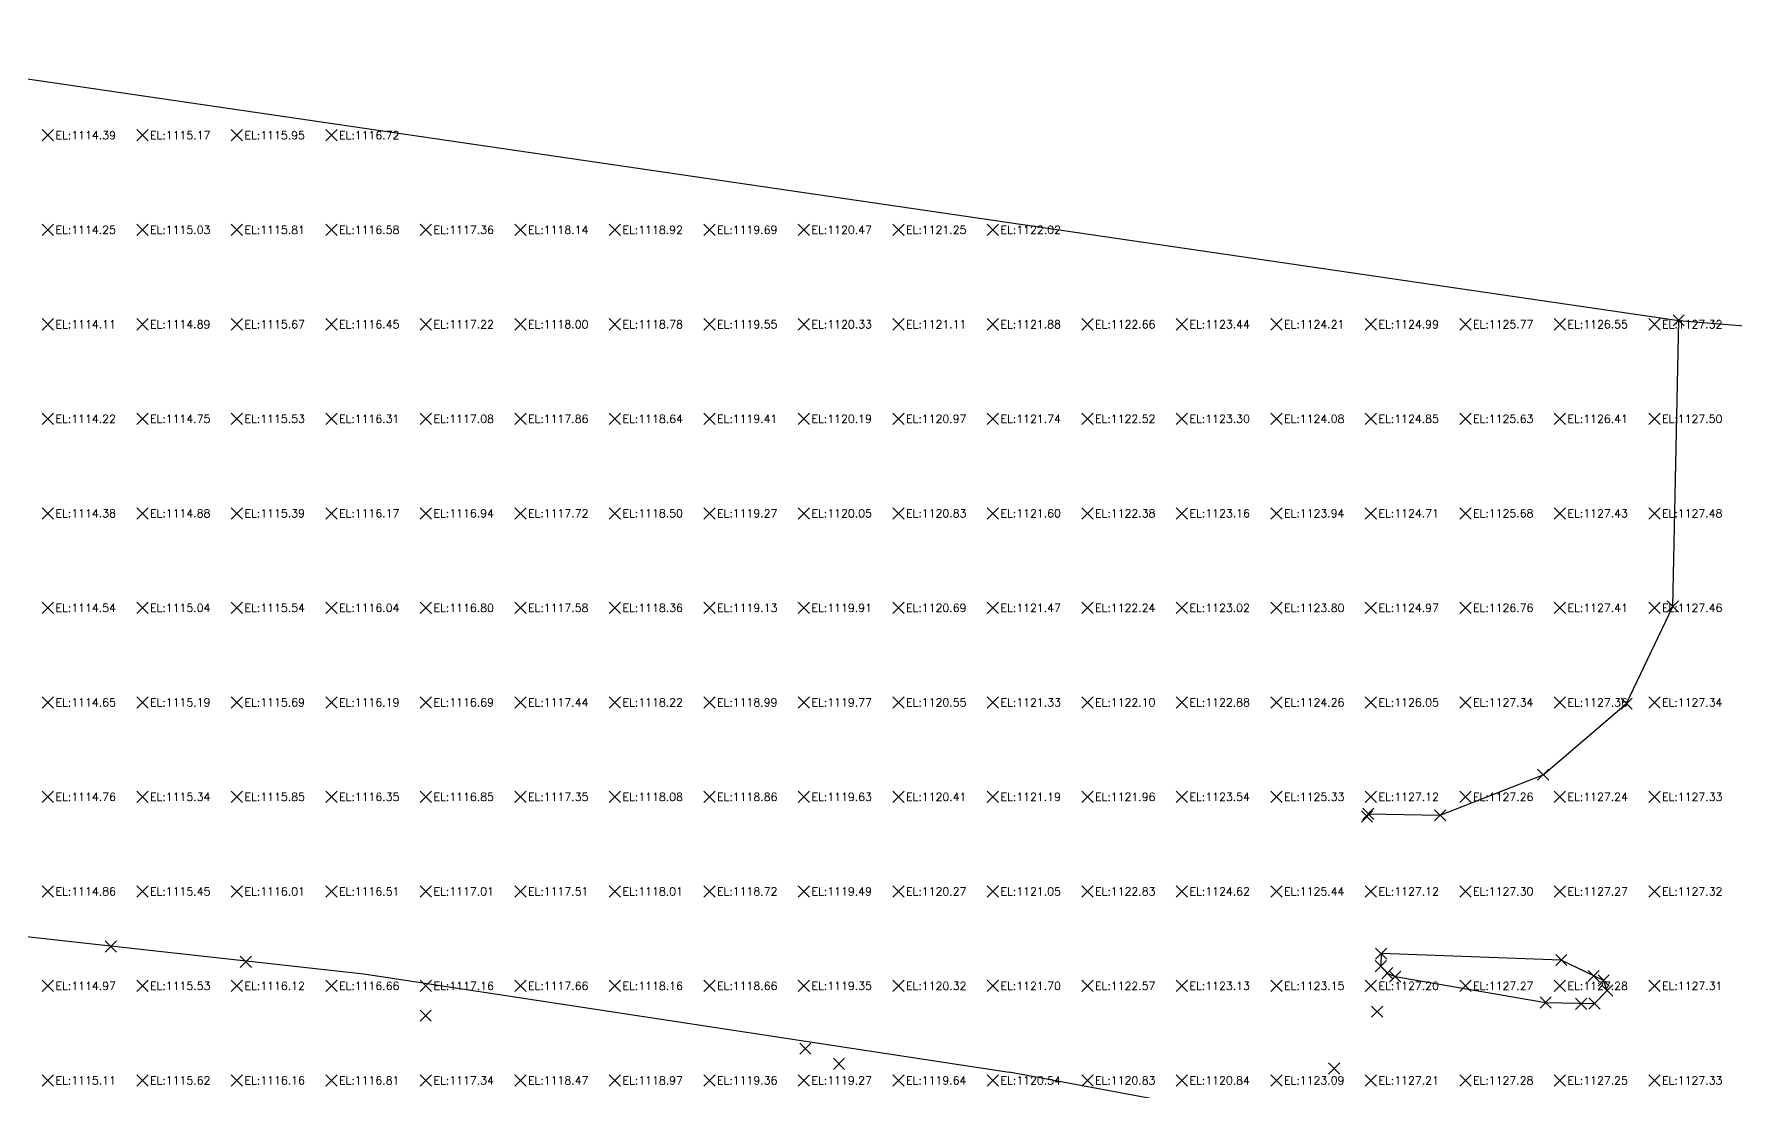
# Model space of a CAD drawing. Header units: metres. Extents: x -212 to 353850, y -37 to 356021.
# Drawn here: x 353760.7 to 353814.8, y 355987.7 to 356021.3 of the extents above; entities that cross this region are included whole.
import ezdxf

# ---------------------------------------------------------------- set-up
doc = ezdxf.new("R2010")
doc.units = ezdxf.units.M
for name, color, linetype in [('C-TINN-BNDY', 110, 'Continuous'), ('C-TOPO-TEXT', 7, 'Continuous'), ('Survey.td2', 7, 'Continuous'), ('V-NODE', 1, 'Continuous')]:
    doc.layers.add(name, color=color, linetype=linetype)
doc.styles.get("Standard").update_dxf_attribs({"font": 'simplex.shx'})

# ---------------------------------------------------------------- blocks, each defined once
blk = doc.blocks.new('*U1')
at = {"color": 0, "linetype": 'ByBlock', "lineweight": -2, "transparency": 16777216}
for p, q in [((-0.71, -0.71), (0.71, 0.71)), ((-0.71, 0.71), (0.71, -0.71))]:
    blk.add_line(p, q, dxfattribs=at)
blk = doc.blocks.new('*U114', base_point=(353812.9376, 356012.1745, 1127.5285))
at = {"layer": 'V-NODE', "lineweight": -2, "xscale": 0.25, "yscale": 0.25, "zscale": 0.25}
blk.add_blockref('*U1', (353812.9376, 356012.1745, 1127.5285), dxfattribs=at)
blk = doc.blocks.new('*U115', base_point=(353812.7528, 356003.0895, 1127.471))
at = {"layer": 'V-NODE', "lineweight": -2, "xscale": 0.25, "yscale": 0.25, "zscale": 0.25}
blk.add_blockref('*U1', (353812.7528, 356003.0895, 1127.471), dxfattribs=at)
blk = doc.blocks.new('*U116', base_point=(353811.2851, 356000.0093, 1127.3057))
at = {"layer": 'V-NODE', "lineweight": -2, "xscale": 0.25, "yscale": 0.25, "zscale": 0.25}
blk.add_blockref('*U1', (353811.2851, 356000.0093, 1127.3057), dxfattribs=at)
blk = doc.blocks.new('*U117', base_point=(353808.6383, 355997.7526, 1127.2309))
at = {"layer": 'V-NODE', "lineweight": -2, "xscale": 0.25, "yscale": 0.25, "zscale": 0.25}
blk.add_blockref('*U1', (353808.6383, 355997.7526, 1127.2309), dxfattribs=at)
blk = doc.blocks.new('*U118', base_point=(353805.3674, 355996.4655, 1127.3011))
at = {"layer": 'V-NODE', "lineweight": -2, "xscale": 0.25, "yscale": 0.25, "zscale": 0.25}
blk.add_blockref('*U1', (353805.3674, 355996.4655, 1127.3011), dxfattribs=at)
blk = doc.blocks.new('*U119', base_point=(353803.0837, 355996.5119, 1127.2684))
at = {"layer": 'V-NODE', "lineweight": -2, "xscale": 0.25, "yscale": 0.25, "zscale": 0.25}
blk.add_blockref('*U1', (353803.0837, 355996.5119, 1127.2684), dxfattribs=at)
blk = doc.blocks.new('*U120', base_point=(353803.0433, 355996.4281, 1127.2667))
at = {"layer": 'V-NODE', "lineweight": -2, "xscale": 0.25, "yscale": 0.25, "zscale": 0.25}
blk.add_blockref('*U1', (353803.0433, 355996.4281, 1127.2667), dxfattribs=at)
blk = doc.blocks.new('*U121', base_point=(353801.999, 355988.425, 1127.206))
at = {"layer": 'V-NODE', "lineweight": -2, "xscale": 0.25, "yscale": 0.25, "zscale": 0.25}
blk.add_blockref('*U1', (353801.999, 355988.425, 1127.206), dxfattribs=at)
blk = doc.blocks.new('*U122', base_point=(353803.3631, 355990.2338, 1127.3263))
at = {"layer": 'V-NODE', "lineweight": -2, "xscale": 0.25, "yscale": 0.25, "zscale": 0.25}
blk.add_blockref('*U1', (353803.3631, 355990.2338, 1127.3263), dxfattribs=at)
blk = doc.blocks.new('*U123', base_point=(353803.9366, 355991.3449, 1127.2725))
at = {"layer": 'V-NODE', "lineweight": -2, "xscale": 0.25, "yscale": 0.25, "zscale": 0.25}
blk.add_blockref('*U1', (353803.9366, 355991.3449, 1127.2725), dxfattribs=at)
blk = doc.blocks.new('*U124', base_point=(353803.6869, 355991.4513, 1127.2849))
at = {"layer": 'V-NODE', "lineweight": -2, "xscale": 0.25, "yscale": 0.25, "zscale": 0.25}
blk.add_blockref('*U1', (353803.6869, 355991.4513, 1127.2849), dxfattribs=at)
blk = doc.blocks.new('*U125', base_point=(353803.4816, 355991.6756, 1127.2964))
at = {"layer": 'V-NODE', "lineweight": -2, "xscale": 0.25, "yscale": 0.25, "zscale": 0.25}
blk.add_blockref('*U1', (353803.4816, 355991.6756, 1127.2964), dxfattribs=at)
blk = doc.blocks.new('*U126', base_point=(353803.4946, 355992.0732, 1127.3038))
at = {"layer": 'V-NODE', "lineweight": -2, "xscale": 0.25, "yscale": 0.25, "zscale": 0.25}
blk.add_blockref('*U1', (353803.4946, 355992.0732, 1127.3038), dxfattribs=at)
blk = doc.blocks.new('*U127', base_point=(353809.2104, 355991.8707, 1127.3103))
at = {"layer": 'V-NODE', "lineweight": -2, "xscale": 0.25, "yscale": 0.25, "zscale": 0.25}
blk.add_blockref('*U1', (353809.2104, 355991.8707, 1127.3103), dxfattribs=at)
blk = doc.blocks.new('*U128', base_point=(353810.2386, 355991.3627, 1127.2728))
at = {"layer": 'V-NODE', "lineweight": -2, "xscale": 0.25, "yscale": 0.25, "zscale": 0.25}
blk.add_blockref('*U1', (353810.2386, 355991.3627, 1127.2728), dxfattribs=at)
blk = doc.blocks.new('*U129', base_point=(353810.5539, 355991.2196, 1127.2732))
at = {"layer": 'V-NODE', "lineweight": -2, "xscale": 0.25, "yscale": 0.25, "zscale": 0.25}
blk.add_blockref('*U1', (353810.5539, 355991.2196, 1127.2732), dxfattribs=at)
blk = doc.blocks.new('*U130', base_point=(353810.6652, 355990.9055, 1127.2736))
at = {"layer": 'V-NODE', "lineweight": -2, "xscale": 0.25, "yscale": 0.25, "zscale": 0.25}
blk.add_blockref('*U1', (353810.6652, 355990.9055, 1127.2736), dxfattribs=at)
blk = doc.blocks.new('*U131', base_point=(353810.267, 355990.4934, 1127.2889))
at = {"layer": 'V-NODE', "lineweight": -2, "xscale": 0.25, "yscale": 0.25, "zscale": 0.25}
blk.add_blockref('*U1', (353810.267, 355990.4934, 1127.2889), dxfattribs=at)
blk = doc.blocks.new('*U132', base_point=(353809.8415, 355990.4821, 1127.2538))
at = {"layer": 'V-NODE', "lineweight": -2, "xscale": 0.25, "yscale": 0.25, "zscale": 0.25}
blk.add_blockref('*U1', (353809.8415, 355990.4821, 1127.2538), dxfattribs=at)
blk = doc.blocks.new('*U133', base_point=(353808.7129, 355990.5197, 1127.2563))
at = {"layer": 'V-NODE', "lineweight": -2, "xscale": 0.25, "yscale": 0.25, "zscale": 0.25}
blk.add_blockref('*U1', (353808.7129, 355990.5197, 1127.2563), dxfattribs=at)
blk = doc.blocks.new('*U176', base_point=(353773.1572, 355990.1027, 1117.2131))
at = {"layer": 'V-NODE', "lineweight": -2, "xscale": 0.25, "yscale": 0.25, "zscale": 0.25}
blk.add_blockref('*U1', (353773.1572, 355990.1027, 1117.2131), dxfattribs=at)
blk = doc.blocks.new('*U178', base_point=(353785.2123, 355989.0574, 1119.2726))
at = {"layer": 'V-NODE', "lineweight": -2, "xscale": 0.25, "yscale": 0.25, "zscale": 0.25}
blk.add_blockref('*U1', (353785.2123, 355989.0574, 1119.2726), dxfattribs=at)
blk = doc.blocks.new('*U182', base_point=(353786.2812, 355988.5734, 1119.2789))
at = {"layer": 'V-NODE', "lineweight": -2, "xscale": 0.25, "yscale": 0.25, "zscale": 0.25}
blk.add_blockref('*U1', (353786.2812, 355988.5734, 1119.2789), dxfattribs=at)
blk = doc.blocks.new('*U183', base_point=(353767.4479, 355991.8115, 1116.1686))
at = {"layer": 'V-NODE', "lineweight": -2, "xscale": 0.25, "yscale": 0.25, "zscale": 0.25}
blk.add_blockref('*U1', (353767.4479, 355991.8115, 1116.1686), dxfattribs=at)
blk = doc.blocks.new('*U184', base_point=(353763.1628, 355992.3002, 1115.3219))
at = {"layer": 'V-NODE', "lineweight": -2, "xscale": 0.25, "yscale": 0.25, "zscale": 0.25}
blk.add_blockref('*U1', (353763.1628, 355992.3002, 1115.3219), dxfattribs=at)

msp = doc.modelspace()

# ---------------------------------------------------------------- linework, layer by layer
at = {"color": 3}
for points, elevation in [([(353750.817, 356021.263), (353747.251, 355997.44), (353746.947, 355995.412), (353749.377, 355995.048), (353752.242, 355993.523), (353771.197, 355991.434), (353791.68, 355988.312)], 1111.863), ([(353802.409, 355929.668), (353800.053, 355923.984), (353798.955, 355921.436), (353798.372, 355920.081), (353797.875, 355917.627), (353798.721, 355914.274), (353799.698, 355913.333), (353803.652, 355916.743), (353805.931, 355921.306), (353808.236, 355925.688), (353811.577, 355931.933), (353811.622, 355933.218), (353811.793, 355938.924), (353811.315, 355946.979), (353811.282, 355954.631), (353812.127, 355976.012), (353813.141, 355978.948), (353812.999, 355981.855), (353812.128, 355983.608), (353808.907, 355985.916), (353798.5, 355987.042), (353791.68, 355988.312)], 1122.624)]:
    msp.add_lwpolyline(points, dxfattribs=dict(at, elevation=elevation))
at = {"color": 9, "true_color": 0xc7c8ca, "elevation": 1127.268}
msp.add_lwpolyline([(353803.084, 355996.512), (353805.367, 355996.466), (353808.638, 355997.753), (353811.285, 356000.009), (353812.753, 356003.089), (353812.938, 356012.175)], dxfattribs=at)
at = {"color": 9, "true_color": 0xc7c8ca, "elevation": 1127.256}
msp.add_lwpolyline([(353808.713, 355990.52), (353810.267, 355990.493), (353810.665, 355990.905), (353810.554, 355991.22), (353809.21, 355991.871), (353803.495, 355992.073), (353803.482, 355991.676), (353803.687, 355991.451), (353803.937, 355991.345)], close=True, dxfattribs=at)
at = {"layer": 'C-TINN-BNDY', "color": 110, "linetype": 'Continuous', "lineweight": -3, "flags": 128}
msp.add_lwpolyline([(353775.21, 355901.71), (353712.562, 355912.758), (353711.127, 355918.698), (353708.515, 355980.861), (353708.088, 355987.489), (353740.928, 356014.282), (353747.106, 356021.152), (353750.817, 356021.263), (353812.938, 356012.175), (353824.736, 356011.206), (353848.766, 355967.131), (353822.562, 355923.469), (353819.265, 355908.41), (353816.358, 355900.54), (353810.103, 355899.834), (353796.551, 355900.083), (353789.75, 355900.539), (353783.274, 355900.812), (353775.21, 355901.71)], close=True, dxfattribs=at)
at = {"layer": 'C-TOPO-TEXT', "color": 6, "linetype": 'Continuous', "lineweight": -3}
for p, q in [((353760.986, 356017.869, 1114.393), (353761.345, 356018.229, 1114.393)), ((353760.986, 356018.229, 1114.393), (353761.345, 356017.869, 1114.393)), ((353763.986, 356017.869, 1115.17), (353764.345, 356018.229, 1115.17)), ((353763.986, 356018.229, 1115.17), (353764.345, 356017.869, 1115.17)), ((353766.986, 356017.869, 1115.947), (353767.345, 356018.229, 1115.947)), ((353766.986, 356018.229, 1115.947), (353767.345, 356017.869, 1115.947)), ((353769.986, 356017.869, 1116.724), (353770.345, 356018.229, 1116.724)), ((353769.986, 356018.229, 1116.724), (353770.345, 356017.869, 1116.724)), ((353760.986, 356014.869, 1114.254), (353761.345, 356015.229, 1114.254)), ((353760.986, 356015.229, 1114.254), (353761.345, 356014.869, 1114.254)), ((353763.986, 356014.869, 1115.031), (353764.345, 356015.229, 1115.031)), ((353763.986, 356015.229, 1115.031), (353764.345, 356014.869, 1115.031)), ((353766.986, 356014.869, 1115.808), (353767.345, 356015.229, 1115.808)), ((353766.986, 356015.229, 1115.808), (353767.345, 356014.869, 1115.808)), ((353769.986, 356014.869, 1116.585), (353770.345, 356015.229, 1116.585)), ((353769.986, 356015.229, 1116.585), (353770.345, 356014.869, 1116.585)), ((353772.986, 356014.869, 1117.362), (353773.345, 356015.229, 1117.362)), ((353772.986, 356015.229, 1117.362), (353773.345, 356014.869, 1117.362)), ((353775.986, 356014.869, 1118.139), (353776.345, 356015.229, 1118.139)), ((353775.986, 356015.229, 1118.139), (353776.345, 356014.869, 1118.139)), ((353778.986, 356014.869, 1118.916), (353779.345, 356015.229, 1118.916)), ((353778.986, 356015.229, 1118.916), (353779.345, 356014.869, 1118.916)), ((353781.986, 356014.869, 1119.693), (353782.345, 356015.229, 1119.693)), ((353781.986, 356015.229, 1119.693), (353782.345, 356014.869, 1119.693)), ((353784.986, 356014.869, 1120.47), (353785.345, 356015.229, 1120.47)), ((353784.986, 356015.229, 1120.47), (353785.345, 356014.869, 1120.47)), ((353787.986, 356014.869, 1121.247), (353788.345, 356015.229, 1121.247)), ((353787.986, 356015.229, 1121.247), (353788.345, 356014.869, 1121.247)), ((353790.986, 356014.869, 1122.024), (353791.345, 356015.229, 1122.024)), ((353790.986, 356015.229, 1122.024), (353791.345, 356014.869, 1122.024)), ((353760.986, 356011.869, 1114.114), (353761.345, 356012.229, 1114.114)), ((353760.986, 356012.229, 1114.114), (353761.345, 356011.869, 1114.114)), ((353763.986, 356011.869, 1114.891), (353764.345, 356012.229, 1114.891)), ((353763.986, 356012.229, 1114.891), (353764.345, 356011.869, 1114.891)), ((353766.986, 356011.869, 1115.668), (353767.345, 356012.229, 1115.668)), ((353766.986, 356012.229, 1115.668), (353767.345, 356011.869, 1115.668)), ((353769.986, 356011.869, 1116.445), (353770.345, 356012.229, 1116.445)), ((353769.986, 356012.229, 1116.445), (353770.345, 356011.869, 1116.445)), ((353772.986, 356011.869, 1117.222), (353773.345, 356012.229, 1117.222)), ((353772.986, 356012.229, 1117.222), (353773.345, 356011.869, 1117.222)), ((353775.986, 356011.869, 1117.999), (353776.345, 356012.229, 1117.999)), ((353775.986, 356012.229, 1117.999), (353776.345, 356011.869, 1117.999)), ((353778.986, 356011.869, 1118.776), (353779.345, 356012.229, 1118.776)), ((353778.986, 356012.229, 1118.776), (353779.345, 356011.869, 1118.776)), ((353781.986, 356011.869, 1119.553), (353782.345, 356012.229, 1119.553)), ((353781.986, 356012.229, 1119.553), (353782.345, 356011.869, 1119.553)), ((353784.986, 356011.869, 1120.33), (353785.345, 356012.229, 1120.33)), ((353784.986, 356012.229, 1120.33), (353785.345, 356011.869, 1120.33)), ((353787.986, 356011.869, 1121.107), (353788.345, 356012.229, 1121.107)), ((353787.986, 356012.229, 1121.107), (353788.345, 356011.869, 1121.107)), ((353790.986, 356011.869, 1121.884), (353791.345, 356012.229, 1121.884)), ((353790.986, 356012.229, 1121.884), (353791.345, 356011.869, 1121.884)), ((353793.986, 356011.869, 1122.661), (353794.345, 356012.229, 1122.661)), ((353793.986, 356012.229, 1122.661), (353794.345, 356011.869, 1122.661)), ((353796.986, 356011.869, 1123.438), (353797.345, 356012.229, 1123.438)), ((353796.986, 356012.229, 1123.438), (353797.345, 356011.869, 1123.438)), ((353799.986, 356011.869, 1124.215), (353800.345, 356012.229, 1124.215)), ((353799.986, 356012.229, 1124.215), (353800.345, 356011.869, 1124.215)), ((353802.986, 356011.869, 1124.992), (353803.345, 356012.229, 1124.992)), ((353802.986, 356012.229, 1124.992), (353803.345, 356011.869, 1124.992)), ((353805.986, 356011.869, 1125.769), (353806.345, 356012.229, 1125.769)), ((353805.986, 356012.229, 1125.769), (353806.345, 356011.869, 1125.769)), ((353808.986, 356011.869, 1126.546), (353809.345, 356012.229, 1126.546)), ((353808.986, 356012.229, 1126.546), (353809.345, 356011.869, 1126.546)), ((353811.986, 356011.869, 1127.323), (353812.345, 356012.229, 1127.323)), ((353811.986, 356012.229, 1127.323), (353812.345, 356011.869, 1127.323)), ((353760.986, 356008.869, 1114.225), (353761.345, 356009.229, 1114.225)), ((353760.986, 356009.229, 1114.225), (353761.345, 356008.869, 1114.225)), ((353763.986, 356008.869, 1114.752), (353764.345, 356009.229, 1114.752)), ((353763.986, 356009.229, 1114.752), (353764.345, 356008.869, 1114.752)), ((353766.986, 356008.869, 1115.529), (353767.345, 356009.229, 1115.529)), ((353766.986, 356009.229, 1115.529), (353767.345, 356008.869, 1115.529)), ((353769.986, 356008.869, 1116.306), (353770.345, 356009.229, 1116.306)), ((353769.986, 356009.229, 1116.306), (353770.345, 356008.869, 1116.306)), ((353772.986, 356008.869, 1117.083), (353773.345, 356009.229, 1117.083)), ((353772.986, 356009.229, 1117.083), (353773.345, 356008.869, 1117.083)), ((353775.986, 356008.869, 1117.86), (353776.345, 356009.229, 1117.86)), ((353775.986, 356009.229, 1117.86), (353776.345, 356008.869, 1117.86)), ((353778.986, 356008.869, 1118.637), (353779.345, 356009.229, 1118.637)), ((353778.986, 356009.229, 1118.637), (353779.345, 356008.869, 1118.637)), ((353781.986, 356008.869, 1119.414), (353782.345, 356009.229, 1119.414)), ((353781.986, 356009.229, 1119.414), (353782.345, 356008.869, 1119.414)), ((353784.986, 356008.869, 1120.191), (353785.345, 356009.229, 1120.191)), ((353784.986, 356009.229, 1120.191), (353785.345, 356008.869, 1120.191)), ((353787.986, 356008.869, 1120.968), (353788.345, 356009.229, 1120.968)), ((353787.986, 356009.229, 1120.968), (353788.345, 356008.869, 1120.968)), ((353790.986, 356008.869, 1121.744), (353791.345, 356009.229, 1121.744)), ((353790.986, 356009.229, 1121.744), (353791.345, 356008.869, 1121.744)), ((353793.986, 356008.869, 1122.521), (353794.345, 356009.229, 1122.521)), ((353793.986, 356009.229, 1122.521), (353794.345, 356008.869, 1122.521)), ((353796.986, 356008.869, 1123.298), (353797.345, 356009.229, 1123.298)), ((353796.986, 356009.229, 1123.298), (353797.345, 356008.869, 1123.298)), ((353799.986, 356008.869, 1124.075), (353800.345, 356009.229, 1124.075)), ((353799.986, 356009.229, 1124.075), (353800.345, 356008.869, 1124.075)), ((353802.986, 356008.869, 1124.852), (353803.345, 356009.229, 1124.852)), ((353802.986, 356009.229, 1124.852), (353803.345, 356008.869, 1124.852)), ((353805.986, 356008.869, 1125.629), (353806.345, 356009.229, 1125.629)), ((353805.986, 356009.229, 1125.629), (353806.345, 356008.869, 1125.629)), ((353808.986, 356008.869, 1126.406), (353809.345, 356009.229, 1126.406)), ((353808.986, 356009.229, 1126.406), (353809.345, 356008.869, 1126.406)), ((353811.986, 356008.869, 1127.497), (353812.345, 356009.229, 1127.497)), ((353811.986, 356009.229, 1127.497), (353812.345, 356008.869, 1127.497)), ((353760.986, 356005.869, 1114.381), (353761.345, 356006.229, 1114.381)), ((353760.986, 356006.229, 1114.381), (353761.345, 356005.869, 1114.381)), ((353763.986, 356005.869, 1114.881), (353764.345, 356006.229, 1114.881)), ((353763.986, 356006.229, 1114.881), (353764.345, 356005.869, 1114.881)), ((353766.986, 356005.869, 1115.389), (353767.345, 356006.229, 1115.389)), ((353766.986, 356006.229, 1115.389), (353767.345, 356005.869, 1115.389)), ((353769.986, 356005.869, 1116.166), (353770.345, 356006.229, 1116.166)), ((353769.986, 356006.229, 1116.166), (353770.345, 356005.869, 1116.166)), ((353772.986, 356005.869, 1116.943), (353773.345, 356006.229, 1116.943)), ((353772.986, 356006.229, 1116.943), (353773.345, 356005.869, 1116.943)), ((353775.986, 356005.869, 1117.72), (353776.345, 356006.229, 1117.72)), ((353775.986, 356006.229, 1117.72), (353776.345, 356005.869, 1117.72)), ((353778.986, 356005.869, 1118.497), (353779.345, 356006.229, 1118.497)), ((353778.986, 356006.229, 1118.497), (353779.345, 356005.869, 1118.497)), ((353781.986, 356005.869, 1119.274), (353782.345, 356006.229, 1119.274)), ((353781.986, 356006.229, 1119.274), (353782.345, 356005.869, 1119.274)), ((353784.986, 356005.869, 1120.051), (353785.345, 356006.229, 1120.051)), ((353784.986, 356006.229, 1120.051), (353785.345, 356005.869, 1120.051)), ((353787.986, 356005.869, 1120.828), (353788.345, 356006.229, 1120.828)), ((353787.986, 356006.229, 1120.828), (353788.345, 356005.869, 1120.828)), ((353790.986, 356005.869, 1121.605), (353791.345, 356006.229, 1121.605)), ((353790.986, 356006.229, 1121.605), (353791.345, 356005.869, 1121.605)), ((353793.986, 356005.869, 1122.382), (353794.345, 356006.229, 1122.382)), ((353793.986, 356006.229, 1122.382), (353794.345, 356005.869, 1122.382)), ((353796.986, 356005.869, 1123.159), (353797.345, 356006.229, 1123.159)), ((353796.986, 356006.229, 1123.159), (353797.345, 356005.869, 1123.159)), ((353799.986, 356005.869, 1123.936), (353800.345, 356006.229, 1123.936)), ((353799.986, 356006.229, 1123.936), (353800.345, 356005.869, 1123.936)), ((353802.986, 356005.869, 1124.713), (353803.345, 356006.229, 1124.713)), ((353802.986, 356006.229, 1124.713), (353803.345, 356005.869, 1124.713)), ((353805.986, 356005.869, 1125.684), (353806.345, 356006.229, 1125.684)), ((353805.986, 356006.229, 1125.684), (353806.345, 356005.869, 1125.684)), ((353808.986, 356005.869, 1127.428), (353809.345, 356006.229, 1127.428)), ((353808.986, 356006.229, 1127.428), (353809.345, 356005.869, 1127.428)), ((353811.986, 356005.869, 1127.479), (353812.345, 356006.229, 1127.479)), ((353811.986, 356006.229, 1127.479), (353812.345, 356005.869, 1127.479)), ((353760.986, 356002.869, 1114.536), (353761.345, 356003.229, 1114.536)), ((353760.986, 356003.229, 1114.536), (353761.345, 356002.869, 1114.536)), ((353763.986, 356002.869, 1115.038), (353764.345, 356003.229, 1115.038)), ((353763.986, 356003.229, 1115.038), (353764.345, 356002.869, 1115.038)), ((353766.986, 356002.869, 1115.537), (353767.345, 356003.229, 1115.537)), ((353766.986, 356003.229, 1115.537), (353767.345, 356002.869, 1115.537)), ((353769.986, 356002.869, 1116.036), (353770.345, 356003.229, 1116.036)), ((353769.986, 356003.229, 1116.036), (353770.345, 356002.869, 1116.036)), ((353772.986, 356002.869, 1116.804), (353773.345, 356003.229, 1116.804)), ((353772.986, 356003.229, 1116.804), (353773.345, 356002.869, 1116.804)), ((353775.986, 356002.869, 1117.581), (353776.345, 356003.229, 1117.581)), ((353775.986, 356003.229, 1117.581), (353776.345, 356002.869, 1117.581)), ((353778.986, 356002.869, 1118.357), (353779.345, 356003.229, 1118.357)), ((353778.986, 356003.229, 1118.357), (353779.345, 356002.869, 1118.357)), ((353781.986, 356002.869, 1119.134), (353782.345, 356003.229, 1119.134)), ((353781.986, 356003.229, 1119.134), (353782.345, 356002.869, 1119.134)), ((353784.986, 356002.869, 1119.911), (353785.345, 356003.229, 1119.911)), ((353784.986, 356003.229, 1119.911), (353785.345, 356002.869, 1119.911)), ((353787.986, 356002.869, 1120.688), (353788.345, 356003.229, 1120.688)), ((353787.986, 356003.229, 1120.688), (353788.345, 356002.869, 1120.688)), ((353790.986, 356002.869, 1121.465), (353791.345, 356003.229, 1121.465)), ((353790.986, 356003.229, 1121.465), (353791.345, 356002.869, 1121.465)), ((353793.986, 356002.869, 1122.242), (353794.345, 356003.229, 1122.242)), ((353793.986, 356003.229, 1122.242), (353794.345, 356002.869, 1122.242)), ((353796.986, 356002.869, 1123.019), (353797.345, 356003.229, 1123.019)), ((353796.986, 356003.229, 1123.019), (353797.345, 356002.869, 1123.019)), ((353799.986, 356002.869, 1123.796), (353800.345, 356003.229, 1123.796)), ((353799.986, 356003.229, 1123.796), (353800.345, 356002.869, 1123.796)), ((353802.986, 356002.869, 1124.97), (353803.345, 356003.229, 1124.97)), ((353802.986, 356003.229, 1124.97), (353803.345, 356002.869, 1124.97)), ((353805.986, 356002.869, 1126.761), (353806.345, 356003.229, 1126.761)), ((353805.986, 356003.229, 1126.761), (353806.345, 356002.869, 1126.761)), ((353808.986, 356002.869, 1127.41), (353809.345, 356003.229, 1127.41)), ((353808.986, 356003.229, 1127.41), (353809.345, 356002.869, 1127.41)), ((353811.986, 356002.869, 1127.461), (353812.345, 356003.229, 1127.461)), ((353811.986, 356003.229, 1127.461), (353812.345, 356002.869, 1127.461)), ((353760.986, 355999.869, 1114.649), (353761.345, 356000.229, 1114.649)), ((353760.986, 356000.229, 1114.649), (353761.345, 355999.869, 1114.649)), ((353763.986, 355999.869, 1115.194), (353764.345, 356000.229, 1115.194)), ((353763.986, 356000.229, 1115.194), (353764.345, 355999.869, 1115.194)), ((353766.986, 355999.869, 1115.695), (353767.345, 356000.229, 1115.695)), ((353766.986, 356000.229, 1115.695), (353767.345, 355999.869, 1115.695)), ((353769.986, 355999.869, 1116.194), (353770.345, 356000.229, 1116.194)), ((353769.986, 356000.229, 1116.194), (353770.345, 355999.869, 1116.194)), ((353772.986, 355999.869, 1116.693), (353773.345, 356000.229, 1116.693)), ((353772.986, 356000.229, 1116.693), (353773.345, 355999.869, 1116.693)), ((353775.986, 355999.869, 1117.441), (353776.345, 356000.229, 1117.441)), ((353775.986, 356000.229, 1117.441), (353776.345, 355999.869, 1117.441)), ((353778.986, 355999.869, 1118.218), (353779.345, 356000.229, 1118.218)), ((353778.986, 356000.229, 1118.218), (353779.345, 355999.869, 1118.218)), ((353781.986, 355999.869, 1118.995), (353782.345, 356000.229, 1118.995)), ((353781.986, 356000.229, 1118.995), (353782.345, 355999.869, 1118.995)), ((353784.986, 355999.869, 1119.772), (353785.345, 356000.229, 1119.772)), ((353784.986, 356000.229, 1119.772), (353785.345, 355999.869, 1119.772)), ((353787.986, 355999.869, 1120.549), (353788.345, 356000.229, 1120.549)), ((353787.986, 356000.229, 1120.549), (353788.345, 355999.869, 1120.549)), ((353790.986, 355999.869, 1121.326), (353791.345, 356000.229, 1121.326)), ((353790.986, 356000.229, 1121.326), (353791.345, 355999.869, 1121.326)), ((353793.986, 355999.869, 1122.103), (353794.345, 356000.229, 1122.103)), ((353793.986, 356000.229, 1122.103), (353794.345, 355999.869, 1122.103)), ((353796.986, 355999.869, 1122.88), (353797.345, 356000.229, 1122.88)), ((353796.986, 356000.229, 1122.88), (353797.345, 355999.869, 1122.88)), ((353799.986, 355999.869, 1124.256), (353800.345, 356000.229, 1124.256)), ((353799.986, 356000.229, 1124.256), (353800.345, 355999.869, 1124.256)), ((353802.986, 355999.869, 1126.047), (353803.345, 356000.229, 1126.047)), ((353802.986, 356000.229, 1126.047), (353803.345, 355999.869, 1126.047)), ((353805.986, 355999.869, 1127.342), (353806.345, 356000.229, 1127.342)), ((353805.986, 356000.229, 1127.342), (353806.345, 355999.869, 1127.342)), ((353808.986, 355999.869, 1127.359), (353809.345, 356000.229, 1127.359)), ((353808.986, 356000.229, 1127.359), (353809.345, 355999.869, 1127.359)), ((353811.986, 355999.869, 1127.336), (353812.345, 356000.229, 1127.336)), ((353811.986, 356000.229, 1127.336), (353812.345, 355999.869, 1127.336)), ((353760.986, 355996.869, 1114.76), (353761.345, 355997.229, 1114.76)), ((353760.986, 355997.229, 1114.76), (353761.345, 355996.869, 1114.76)), ((353763.986, 355996.869, 1115.34), (353764.345, 355997.229, 1115.34)), ((353763.986, 355997.229, 1115.34), (353764.345, 355996.869, 1115.34)), ((353766.986, 355996.869, 1115.851), (353767.345, 355997.229, 1115.851)), ((353766.986, 355997.229, 1115.851), (353767.345, 355996.869, 1115.851)), ((353769.986, 355996.869, 1116.351), (353770.345, 355997.229, 1116.351)), ((353769.986, 355997.229, 1116.351), (353770.345, 355996.869, 1116.351)), ((353772.986, 355996.869, 1116.85), (353773.345, 355997.229, 1116.85)), ((353772.986, 355997.229, 1116.85), (353773.345, 355996.869, 1116.85)), ((353775.986, 355996.869, 1117.349), (353776.345, 355997.229, 1117.349)), ((353775.986, 355997.229, 1117.349), (353776.345, 355996.869, 1117.349)), ((353778.986, 355996.869, 1118.078), (353779.345, 355997.229, 1118.078)), ((353778.986, 355997.229, 1118.078), (353779.345, 355996.869, 1118.078)), ((353781.986, 355996.869, 1118.855), (353782.345, 355997.229, 1118.855)), ((353781.986, 355997.229, 1118.855), (353782.345, 355996.869, 1118.855)), ((353784.986, 355996.869, 1119.632), (353785.345, 355997.229, 1119.632)), ((353784.986, 355997.229, 1119.632), (353785.345, 355996.869, 1119.632)), ((353787.986, 355996.869, 1120.409), (353788.345, 355997.229, 1120.409)), ((353787.986, 355997.229, 1120.409), (353788.345, 355996.869, 1120.409)), ((353790.986, 355996.869, 1121.186), (353791.345, 355997.229, 1121.186)), ((353790.986, 355997.229, 1121.186), (353791.345, 355996.869, 1121.186)), ((353793.986, 355996.869, 1121.963), (353794.345, 355997.229, 1121.963)), ((353793.986, 355997.229, 1121.963), (353794.345, 355996.869, 1121.963)), ((353796.986, 355996.869, 1123.541), (353797.345, 355997.229, 1123.541)), ((353796.986, 355997.229, 1123.541), (353797.345, 355996.869, 1123.541)), ((353799.986, 355996.869, 1125.333), (353800.345, 355997.229, 1125.333)), ((353799.986, 355997.229, 1125.333), (353800.345, 355996.869, 1125.333)), ((353802.986, 355996.869, 1127.125), (353803.345, 355997.229, 1127.125)), ((353802.986, 355997.229, 1127.125), (353803.345, 355996.869, 1127.125)), ((353805.986, 355996.869, 1127.261), (353806.345, 355997.229, 1127.261)), ((353805.986, 355997.229, 1127.261), (353806.345, 355996.869, 1127.261)), ((353808.986, 355996.869, 1127.244), (353809.345, 355997.229, 1127.244)), ((353808.986, 355997.229, 1127.244), (353809.345, 355996.869, 1127.244)), ((353811.986, 355996.869, 1127.326), (353812.345, 355997.229, 1127.326)), ((353811.986, 355997.229, 1127.326), (353812.345, 355996.869, 1127.326)), ((353760.986, 355993.869, 1114.856), (353761.345, 355994.229, 1114.856)), ((353760.986, 355994.229, 1114.856), (353761.345, 355993.869, 1114.856)), ((353763.986, 355993.869, 1115.451), (353764.345, 355994.229, 1115.451)), ((353763.986, 355994.229, 1115.451), (353764.345, 355993.869, 1115.451)), ((353766.986, 355993.869, 1116.006), (353767.345, 355994.229, 1116.006)), ((353766.986, 355994.229, 1116.006), (353767.345, 355993.869, 1116.006)), ((353769.986, 355993.869, 1116.508), (353770.345, 355994.229, 1116.508)), ((353769.986, 355994.229, 1116.508), (353770.345, 355993.869, 1116.508)), ((353772.986, 355993.869, 1117.007), (353773.345, 355994.229, 1117.007)), ((353772.986, 355994.229, 1117.007), (353773.345, 355993.869, 1117.007)), ((353775.986, 355993.869, 1117.506), (353776.345, 355994.229, 1117.506)), ((353775.986, 355994.229, 1117.506), (353776.345, 355993.869, 1117.506)), ((353778.986, 355993.869, 1118.005), (353779.345, 355994.229, 1118.005)), ((353778.986, 355994.229, 1118.005), (353779.345, 355993.869, 1118.005)), ((353781.986, 355993.869, 1118.716), (353782.345, 355994.229, 1118.716)), ((353781.986, 355994.229, 1118.716), (353782.345, 355993.869, 1118.716)), ((353784.986, 355993.869, 1119.493), (353785.345, 355994.229, 1119.493)), ((353784.986, 355994.229, 1119.493), (353785.345, 355993.869, 1119.493)), ((353787.986, 355993.869, 1120.27), (353788.345, 355994.229, 1120.27)), ((353787.986, 355994.229, 1120.27), (353788.345, 355993.869, 1120.27)), ((353790.986, 355993.869, 1121.047), (353791.345, 355994.229, 1121.047)), ((353790.986, 355994.229, 1121.047), (353791.345, 355993.869, 1121.047)), ((353793.986, 355993.869, 1122.827), (353794.345, 355994.229, 1122.827)), ((353793.986, 355994.229, 1122.827), (353794.345, 355993.869, 1122.827)), ((353796.986, 355993.869, 1124.619), (353797.345, 355994.229, 1124.619)), ((353796.986, 355994.229, 1124.619), (353797.345, 355993.869, 1124.619)), ((353799.986, 355993.869, 1125.437), (353800.345, 355994.229, 1125.437)), ((353799.986, 355994.229, 1125.437), (353800.345, 355993.869, 1125.437)), ((353802.986, 355993.869, 1127.124), (353803.345, 355994.229, 1127.124)), ((353802.986, 355994.229, 1127.124), (353803.345, 355993.869, 1127.124)), ((353805.986, 355993.869, 1127.305), (353806.345, 355994.229, 1127.305)), ((353805.986, 355994.229, 1127.305), (353806.345, 355993.869, 1127.305)), ((353808.986, 355993.869, 1127.273), (353809.345, 355994.229, 1127.273)), ((353808.986, 355994.229, 1127.273), (353809.345, 355993.869, 1127.273)), ((353811.986, 355993.869, 1127.321), (353812.345, 355994.229, 1127.321)), ((353811.986, 355994.229, 1127.321), (353812.345, 355993.869, 1127.321)), ((353760.986, 355990.869, 1114.97), (353761.345, 355991.229, 1114.97)), ((353760.986, 355991.229, 1114.97), (353761.345, 355990.869, 1114.97)), ((353763.986, 355990.869, 1115.534), (353764.345, 355991.229, 1115.534)), ((353763.986, 355991.229, 1115.534), (353764.345, 355990.869, 1115.534)), ((353766.986, 355990.869, 1116.122), (353767.345, 355991.229, 1116.122)), ((353766.986, 355991.229, 1116.122), (353767.345, 355990.869, 1116.122)), ((353769.986, 355990.869, 1116.663), (353770.345, 355991.229, 1116.663)), ((353769.986, 355991.229, 1116.663), (353770.345, 355990.869, 1116.663)), ((353772.986, 355990.869, 1117.165), (353773.345, 355991.229, 1117.165)), ((353772.986, 355991.229, 1117.165), (353773.345, 355990.869, 1117.165)), ((353775.986, 355990.869, 1117.664), (353776.345, 355991.229, 1117.664)), ((353775.986, 355991.229, 1117.664), (353776.345, 355990.869, 1117.664)), ((353778.986, 355990.869, 1118.163), (353779.345, 355991.229, 1118.163)), ((353778.986, 355991.229, 1118.163), (353779.345, 355990.869, 1118.163)), ((353781.986, 355990.869, 1118.661), (353782.345, 355991.229, 1118.661)), ((353781.986, 355991.229, 1118.661), (353782.345, 355990.869, 1118.661)), ((353784.986, 355990.869, 1119.353), (353785.345, 355991.229, 1119.353)), ((353784.986, 355991.229, 1119.353), (353785.345, 355990.869, 1119.353)), ((353787.986, 355990.869, 1120.321), (353788.345, 355991.229, 1120.321)), ((353787.986, 355991.229, 1120.321), (353788.345, 355990.869, 1120.321)), ((353790.986, 355990.869, 1121.702), (353791.345, 355991.229, 1121.702)), ((353790.986, 355991.229, 1121.702), (353791.345, 355990.869, 1121.702)), ((353793.986, 355990.869, 1122.572), (353794.345, 355991.229, 1122.572)), ((353793.986, 355991.229, 1122.572), (353794.345, 355990.869, 1122.572)), ((353796.986, 355990.869, 1123.132), (353797.345, 355991.229, 1123.132)), ((353796.986, 355991.229, 1123.132), (353797.345, 355990.869, 1123.132)), ((353799.986, 355990.869, 1123.147), (353800.345, 355991.229, 1123.147)), ((353799.986, 355991.229, 1123.147), (353800.345, 355990.869, 1123.147)), ((353802.986, 355990.869, 1127.205), (353803.345, 355991.229, 1127.205)), ((353802.986, 355991.229, 1127.205), (353803.345, 355990.869, 1127.205)), ((353805.986, 355990.869, 1127.268), (353806.345, 355991.229, 1127.268)), ((353805.986, 355991.229, 1127.268), (353806.345, 355990.869, 1127.268)), ((353808.986, 355990.869, 1127.277), (353809.345, 355991.229, 1127.277)), ((353808.986, 355991.229, 1127.277), (353809.345, 355990.869, 1127.277)), ((353811.986, 355990.869, 1127.313), (353812.345, 355991.229, 1127.313)), ((353811.986, 355991.229, 1127.313), (353812.345, 355990.869, 1127.313)), ((353760.986, 355987.869, 1115.108), (353761.345, 355988.229, 1115.108)), ((353760.986, 355988.229, 1115.108), (353761.345, 355987.869, 1115.108)), ((353763.986, 355987.869, 1115.622), (353764.345, 355988.229, 1115.622)), ((353763.986, 355988.229, 1115.622), (353764.345, 355987.869, 1115.622)), ((353766.986, 355987.869, 1116.158), (353767.345, 355988.229, 1116.158)), ((353766.986, 355988.229, 1116.158), (353767.345, 355987.869, 1116.158)), ((353769.986, 355987.869, 1116.813), (353770.345, 355988.229, 1116.813)), ((353769.986, 355988.229, 1116.813), (353770.345, 355987.869, 1116.813)), ((353772.986, 355987.869, 1117.336), (353773.345, 355988.229, 1117.336)), ((353772.986, 355988.229, 1117.336), (353773.345, 355987.869, 1117.336)), ((353775.986, 355987.869, 1118.473), (353776.345, 355988.229, 1118.473)), ((353775.986, 355988.229, 1118.473), (353776.345, 355987.869, 1118.473)), ((353778.986, 355987.869, 1118.968), (353779.345, 355988.229, 1118.968)), ((353778.986, 355988.229, 1118.968), (353779.345, 355987.869, 1118.968)), ((353781.986, 355987.869, 1119.357), (353782.345, 355988.229, 1119.357)), ((353781.986, 355988.229, 1119.357), (353782.345, 355987.869, 1119.357)), ((353784.986, 355987.869, 1119.27), (353785.345, 355988.229, 1119.27)), ((353784.986, 355988.229, 1119.27), (353785.345, 355987.869, 1119.27)), ((353787.986, 355987.869, 1119.641), (353788.345, 355988.229, 1119.641)), ((353787.986, 355988.229, 1119.641), (353788.345, 355987.869, 1119.641)), ((353790.986, 355987.869, 1120.536), (353791.345, 355988.229, 1120.536)), ((353790.986, 355988.229, 1120.536), (353791.345, 355987.869, 1120.536)), ((353793.986, 355987.869, 1120.828), (353794.345, 355988.229, 1120.828)), ((353793.986, 355988.229, 1120.828), (353794.345, 355987.869, 1120.828)), ((353796.986, 355987.869, 1120.843), (353797.345, 355988.229, 1120.843)), ((353796.986, 355988.229, 1120.843), (353797.345, 355987.869, 1120.843)), ((353799.986, 355987.869, 1123.09), (353800.345, 355988.229, 1123.09)), ((353799.986, 355988.229, 1123.09), (353800.345, 355987.869, 1123.09)), ((353802.986, 355987.869, 1127.214), (353803.345, 355988.229, 1127.214)), ((353802.986, 355988.229, 1127.214), (353803.345, 355987.869, 1127.214)), ((353805.986, 355987.869, 1127.285), (353806.345, 355988.229, 1127.285)), ((353805.986, 355988.229, 1127.285), (353806.345, 355987.869, 1127.285)), ((353808.986, 355987.869, 1127.249), (353809.345, 355988.229, 1127.249)), ((353808.986, 355988.229, 1127.249), (353809.345, 355987.869, 1127.249)), ((353811.986, 355987.869, 1127.331), (353812.345, 355988.229, 1127.331)), ((353811.986, 355988.229, 1127.331), (353812.345, 355987.869, 1127.331))]:
    msp.add_line(p, q, dxfattribs=at)
at = {"layer": 'Survey.td2'}
for p in [(353812.938, 356012.175, 1127.528), (353812.753, 356003.089, 1127.471), (353811.285, 356000.009, 1127.306), (353808.638, 355997.753, 1127.231), (353803.043, 355996.428, 1127.267), (353803.084, 355996.512, 1127.268), (353805.367, 355996.466, 1127.301), (353763.163, 355992.3, 1115.322), (353767.448, 355991.812, 1116.169), (353803.495, 355992.073, 1127.304), (353809.21, 355991.871, 1127.31), (353803.482, 355991.676, 1127.296), (353803.687, 355991.451, 1127.285), (353803.937, 355991.345, 1127.273), (353810.239, 355991.363, 1127.273), (353810.554, 355991.22, 1127.273), (353810.665, 355990.905, 1127.274), (353803.363, 355990.234, 1127.326), (353808.713, 355990.52, 1127.256), (353809.841, 355990.482, 1127.254), (353810.267, 355990.493, 1127.289), (353773.157, 355990.103, 1117.213), (353785.212, 355989.057, 1119.273), (353786.281, 355988.573, 1119.279), (353801.999, 355988.425, 1127.206)]:
    msp.add_point(p, dxfattribs=at)

# ---------------------------------------------------------------- block references
at = {"layer": 'V-NODE'}
for name, p in [('*U114', (353812.938, 356012.175, 1127.528)), ('*U115', (353812.753, 356003.09, 1127.471)), ('*U116', (353811.285, 356000.009, 1127.306)), ('*U117', (353808.638, 355997.753, 1127.231)), ('*U120', (353803.043, 355996.428, 1127.267)), ('*U119', (353803.084, 355996.512, 1127.268)), ('*U118', (353805.367, 355996.465, 1127.301)), ('*U184', (353763.163, 355992.3, 1115.322)), ('*U183', (353767.448, 355991.812, 1116.169)), ('*U125', (353803.482, 355991.676, 1127.296)), ('*U126', (353803.495, 355992.073, 1127.304)), ('*U127', (353809.21, 355991.871, 1127.31)), ('*U124', (353803.687, 355991.451, 1127.285)), ('*U123', (353803.937, 355991.345, 1127.273)), ('*U128', (353810.239, 355991.363, 1127.273)), ('*U129', (353810.554, 355991.22, 1127.273)), ('*U133', (353808.713, 355990.52, 1127.256)), ('*U132', (353809.841, 355990.482, 1127.254)), ('*U131', (353810.267, 355990.493, 1127.289)), ('*U130', (353810.665, 355990.905, 1127.274)), ('*U176', (353773.157, 355990.103, 1117.213)), ('*U122', (353803.363, 355990.234, 1127.326)), ('*U178', (353785.212, 355989.057, 1119.273)), ('*U182', (353786.281, 355988.573, 1119.279)), ('*U121', (353801.999, 355988.425, 1127.206))]:
    msp.add_blockref(name, p, dxfattribs=at)

# ---------------------------------------------------------------- texts
at = {"layer": 'C-TOPO-TEXT', "color": 7, "linetype": 'Continuous', "lineweight": -3, "char_height": 0.254, "attachment_point": 4}
for s, insert in [('EL:1114.39', (353761.409, 356018.049, 1114.393)), ('EL:1115.17', (353764.409, 356018.049, 1115.17)), ('EL:1115.95', (353767.409, 356018.049, 1115.947)), ('EL:1116.72', (353770.409, 356018.049, 1116.724)), ('EL:1114.25', (353761.409, 356015.049, 1114.254)), ('EL:1115.03', (353764.409, 356015.049, 1115.031)), ('EL:1115.81', (353767.409, 356015.049, 1115.808)), ('EL:1116.58', (353770.409, 356015.049, 1116.585)), ('EL:1117.36', (353773.409, 356015.049, 1117.362)), ('EL:1118.14', (353776.409, 356015.049, 1118.139)), ('EL:1118.92', (353779.409, 356015.049, 1118.916)), ('EL:1119.69', (353782.409, 356015.049, 1119.693)), ('EL:1120.47', (353785.409, 356015.049, 1120.47)), ('EL:1121.25', (353788.409, 356015.049, 1121.247)), ('EL:1122.02', (353791.409, 356015.049, 1122.024)), ('EL:1114.11', (353761.409, 356012.049, 1114.114)), ('EL:1114.89', (353764.409, 356012.049, 1114.891)), ('EL:1115.67', (353767.409, 356012.049, 1115.668)), ('EL:1116.45', (353770.409, 356012.049, 1116.445)), ('EL:1117.22', (353773.409, 356012.049, 1117.222)), ('EL:1118.00', (353776.409, 356012.049, 1117.999)), ('EL:1118.78', (353779.409, 356012.049, 1118.776)), ('EL:1119.55', (353782.409, 356012.049, 1119.553)), ('EL:1120.33', (353785.409, 356012.049, 1120.33)), ('EL:1121.11', (353788.409, 356012.049, 1121.107)), ('EL:1121.88', (353791.409, 356012.049, 1121.884)), ('EL:1122.66', (353794.409, 356012.049, 1122.661)), ('EL:1123.44', (353797.409, 356012.049, 1123.438)), ('EL:1124.21', (353800.409, 356012.049, 1124.215)), ('EL:1124.99', (353803.409, 356012.049, 1124.992)), ('EL:1125.77', (353806.409, 356012.049, 1125.769)), ('EL:1126.55', (353809.409, 356012.049, 1126.546)), ('EL:1127.32', (353812.409, 356012.049, 1127.323)), ('EL:1114.22', (353761.409, 356009.049, 1114.225)), ('EL:1114.75', (353764.409, 356009.049, 1114.752)), ('EL:1115.53', (353767.409, 356009.049, 1115.529)), ('EL:1116.31', (353770.409, 356009.049, 1116.306)), ('EL:1117.08', (353773.409, 356009.049, 1117.083)), ('EL:1117.86', (353776.409, 356009.049, 1117.86)), ('EL:1118.64', (353779.409, 356009.049, 1118.637)), ('EL:1119.41', (353782.409, 356009.049, 1119.414)), ('EL:1120.19', (353785.409, 356009.049, 1120.191)), ('EL:1120.97', (353788.409, 356009.049, 1120.968)), ('EL:1121.74', (353791.409, 356009.049, 1121.744)), ('EL:1122.52', (353794.409, 356009.049, 1122.521)), ('EL:1123.30', (353797.409, 356009.049, 1123.298)), ('EL:1124.08', (353800.409, 356009.049, 1124.075)), ('EL:1124.85', (353803.409, 356009.049, 1124.852)), ('EL:1125.63', (353806.409, 356009.049, 1125.629)), ('EL:1126.41', (353809.409, 356009.049, 1126.406)), ('EL:1127.50', (353812.409, 356009.049, 1127.497)), ('EL:1114.38', (353761.409, 356006.049, 1114.381)), ('EL:1114.88', (353764.409, 356006.049, 1114.881)), ('EL:1115.39', (353767.409, 356006.049, 1115.389)), ('EL:1116.17', (353770.409, 356006.049, 1116.166)), ('EL:1116.94', (353773.409, 356006.049, 1116.943)), ('EL:1117.72', (353776.409, 356006.049, 1117.72)), ('EL:1118.50', (353779.409, 356006.049, 1118.497)), ('EL:1119.27', (353782.409, 356006.049, 1119.274)), ('EL:1120.05', (353785.409, 356006.049, 1120.051)), ('EL:1120.83', (353788.409, 356006.049, 1120.828)), ('EL:1121.60', (353791.409, 356006.049, 1121.605)), ('EL:1122.38', (353794.409, 356006.049, 1122.382)), ('EL:1123.16', (353797.409, 356006.049, 1123.159)), ('EL:1123.94', (353800.409, 356006.049, 1123.936)), ('EL:1124.71', (353803.409, 356006.049, 1124.713)), ('EL:1125.68', (353806.409, 356006.049, 1125.684)), ('EL:1127.43', (353809.409, 356006.049, 1127.428)), ('EL:1127.48', (353812.409, 356006.049, 1127.479)), ('EL:1114.54', (353761.409, 356003.049, 1114.536)), ('EL:1115.04', (353764.409, 356003.049, 1115.038)), ('EL:1115.54', (353767.409, 356003.049, 1115.537)), ('EL:1116.04', (353770.409, 356003.049, 1116.036)), ('EL:1116.80', (353773.409, 356003.049, 1116.804)), ('EL:1117.58', (353776.409, 356003.049, 1117.581)), ('EL:1118.36', (353779.409, 356003.049, 1118.357)), ('EL:1119.13', (353782.409, 356003.049, 1119.134)), ('EL:1119.91', (353785.409, 356003.049, 1119.911)), ('EL:1120.69', (353788.409, 356003.049, 1120.688)), ('EL:1121.47', (353791.409, 356003.049, 1121.465)), ('EL:1122.24', (353794.409, 356003.049, 1122.242)), ('EL:1123.02', (353797.409, 356003.049, 1123.019)), ('EL:1123.80', (353800.409, 356003.049, 1123.796)), ('EL:1124.97', (353803.409, 356003.049, 1124.97)), ('EL:1126.76', (353806.409, 356003.049, 1126.761)), ('EL:1127.41', (353809.409, 356003.049, 1127.41)), ('EL:1127.46', (353812.409, 356003.049, 1127.461)), ('EL:1114.65', (353761.409, 356000.049, 1114.649)), ('EL:1115.19', (353764.409, 356000.049, 1115.194)), ('EL:1115.69', (353767.409, 356000.049, 1115.695)), ('EL:1116.19', (353770.409, 356000.049, 1116.194)), ('EL:1116.69', (353773.409, 356000.049, 1116.693)), ('EL:1117.44', (353776.409, 356000.049, 1117.441)), ('EL:1118.22', (353779.409, 356000.049, 1118.218)), ('EL:1118.99', (353782.409, 356000.049, 1118.995)), ('EL:1119.77', (353785.409, 356000.049, 1119.772)), ('EL:1120.55', (353788.409, 356000.049, 1120.549)), ('EL:1121.33', (353791.409, 356000.049, 1121.326)), ('EL:1122.10', (353794.409, 356000.049, 1122.103)), ('EL:1122.88', (353797.409, 356000.049, 1122.88)), ('EL:1124.26', (353800.409, 356000.049, 1124.256)), ('EL:1126.05', (353803.409, 356000.049, 1126.047)), ('EL:1127.34', (353806.409, 356000.049, 1127.342)), ('EL:1127.36', (353809.409, 356000.049, 1127.359)), ('EL:1127.34', (353812.409, 356000.049, 1127.336)), ('EL:1114.76', (353761.409, 355997.049, 1114.76)), ('EL:1115.34', (353764.409, 355997.049, 1115.34)), ('EL:1115.85', (353767.409, 355997.049, 1115.851)), ('EL:1116.35', (353770.409, 355997.049, 1116.351)), ('EL:1116.85', (353773.409, 355997.049, 1116.85)), ('EL:1117.35', (353776.409, 355997.049, 1117.349)), ('EL:1118.08', (353779.409, 355997.049, 1118.078)), ('EL:1118.86', (353782.409, 355997.049, 1118.855)), ('EL:1119.63', (353785.409, 355997.049, 1119.632)), ('EL:1120.41', (353788.409, 355997.049, 1120.409)), ('EL:1121.19', (353791.409, 355997.049, 1121.186)), ('EL:1121.96', (353794.409, 355997.049, 1121.963)), ('EL:1123.54', (353797.409, 355997.049, 1123.541)), ('EL:1125.33', (353800.409, 355997.049, 1125.333)), ('EL:1127.12', (353803.409, 355997.049, 1127.125)), ('EL:1127.26', (353806.409, 355997.049, 1127.261)), ('EL:1127.24', (353809.409, 355997.049, 1127.244)), ('EL:1127.33', (353812.409, 355997.049, 1127.326)), ('EL:1114.86', (353761.409, 355994.049, 1114.856)), ('EL:1115.45', (353764.409, 355994.049, 1115.451)), ('EL:1116.01', (353767.409, 355994.049, 1116.006)), ('EL:1116.51', (353770.409, 355994.049, 1116.508)), ('EL:1117.01', (353773.409, 355994.049, 1117.007)), ('EL:1117.51', (353776.409, 355994.049, 1117.506)), ('EL:1118.01', (353779.409, 355994.049, 1118.005)), ('EL:1118.72', (353782.409, 355994.049, 1118.716)), ('EL:1119.49', (353785.409, 355994.049, 1119.493)), ('EL:1120.27', (353788.409, 355994.049, 1120.27)), ('EL:1121.05', (353791.409, 355994.049, 1121.047)), ('EL:1122.83', (353794.409, 355994.049, 1122.827)), ('EL:1124.62', (353797.409, 355994.049, 1124.619)), ('EL:1125.44', (353800.409, 355994.049, 1125.437)), ('EL:1127.12', (353803.409, 355994.049, 1127.124)), ('EL:1127.30', (353806.409, 355994.049, 1127.305)), ('EL:1127.27', (353809.409, 355994.049, 1127.273)), ('EL:1127.32', (353812.409, 355994.049, 1127.321)), ('EL:1114.97', (353761.409, 355991.049, 1114.97)), ('EL:1115.53', (353764.409, 355991.049, 1115.534)), ('EL:1116.12', (353767.409, 355991.049, 1116.122)), ('EL:1116.66', (353770.409, 355991.049, 1116.663)), ('EL:1117.16', (353773.409, 355991.049, 1117.165)), ('EL:1117.66', (353776.409, 355991.049, 1117.664)), ('EL:1118.16', (353779.409, 355991.049, 1118.163)), ('EL:1118.66', (353782.409, 355991.049, 1118.661)), ('EL:1119.35', (353785.409, 355991.049, 1119.353)), ('EL:1120.32', (353788.409, 355991.049, 1120.321)), ('EL:1121.70', (353791.409, 355991.049, 1121.702)), ('EL:1122.57', (353794.409, 355991.049, 1122.572)), ('EL:1123.13', (353797.409, 355991.049, 1123.132)), ('EL:1123.15', (353800.409, 355991.049, 1123.147)), ('EL:1127.20', (353803.409, 355991.049, 1127.205)), ('EL:1127.27', (353806.409, 355991.049, 1127.268)), ('EL:1127.28', (353809.409, 355991.049, 1127.277)), ('EL:1127.31', (353812.409, 355991.049, 1127.313)), ('EL:1115.11', (353761.409, 355988.049, 1115.108)), ('EL:1115.62', (353764.409, 355988.049, 1115.622)), ('EL:1116.16', (353767.409, 355988.049, 1116.158)), ('EL:1116.81', (353770.409, 355988.049, 1116.813)), ('EL:1117.34', (353773.409, 355988.049, 1117.336)), ('EL:1118.47', (353776.409, 355988.049, 1118.473)), ('EL:1118.97', (353779.409, 355988.049, 1118.968)), ('EL:1119.36', (353782.409, 355988.049, 1119.357)), ('EL:1119.27', (353785.409, 355988.049, 1119.27)), ('EL:1119.64', (353788.409, 355988.049, 1119.641)), ('EL:1120.54', (353791.409, 355988.049, 1120.536)), ('EL:1120.83', (353794.409, 355988.049, 1120.828)), ('EL:1120.84', (353797.409, 355988.049, 1120.843)), ('EL:1123.09', (353800.409, 355988.049, 1123.09)), ('EL:1127.21', (353803.409, 355988.049, 1127.214)), ('EL:1127.28', (353806.409, 355988.049, 1127.285)), ('EL:1127.25', (353809.409, 355988.049, 1127.249)), ('EL:1127.33', (353812.409, 355988.049, 1127.331))]:
    msp.add_mtext(s, dxfattribs=dict(at, insert=insert))

doc.saveas('drawing.dxf')
